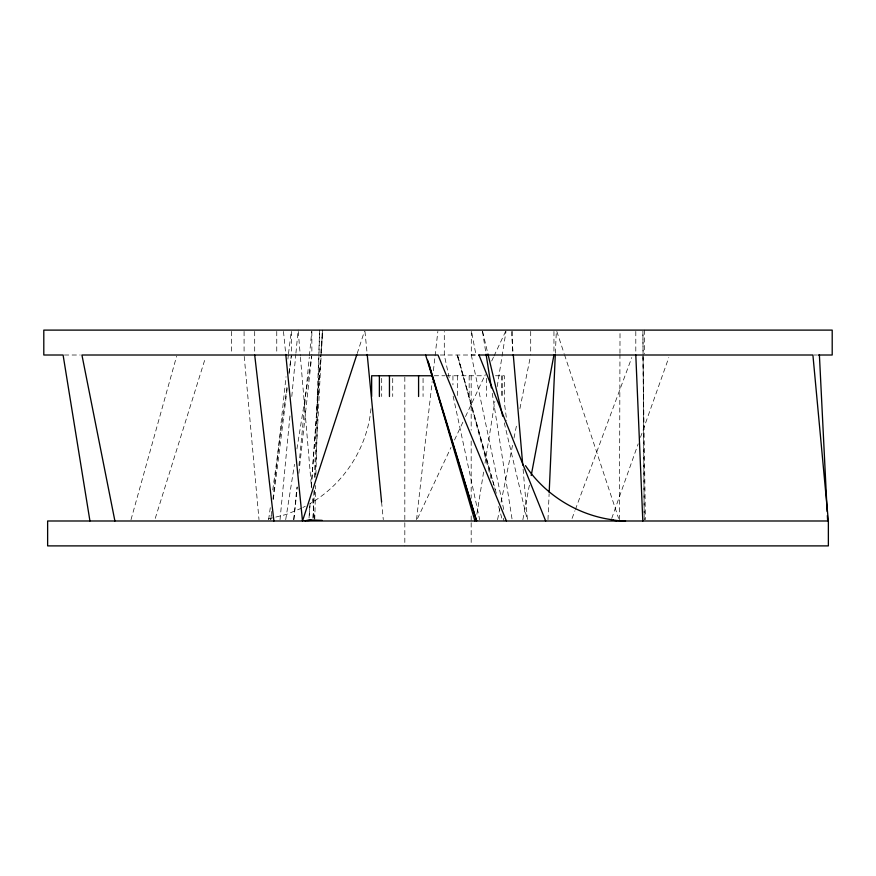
<?xml version="1.0" encoding="UTF-8"?>
<svg xmlns="http://www.w3.org/2000/svg" width="876" height="876" viewBox="0 0 876 876"><rect width="100%" height="100%" fill="white"/><g stroke="black" fill="none" stroke-linecap="round" stroke-linejoin="round"><path stroke-width="0.66" stroke-dasharray="4.38 3.29" d="M619.452 519.621L619.956 354.66M619.956 353.291L620.022 331.478M314.758 519.621L315.634 485.545M315.907 474.639L318.984 354.66M319.017 353.291L319.609 330.11L318.798 353.291M313.991 490.998L312.984 519.621L314.495 489.629M314.462 477.365L318.755 354.66M547.971 519.621L549.121 493.725M555.362 353.291L556.326 331.478M315.108 477.365L321.207 354.66M310.071 503.262L309.009 518.264L310.115 503.262M311.243 486.903L320.682 354.66M320.78 353.291L322.434 330.11L321.284 353.291L322.795 331.478M311.33 486.903L321.087 354.66M280.035 519.632L290.12 414.041M291.796 396.445L295.803 354.484M295.935 353.127L298.136 330.11M293.788 519.632L296.887 487.144M298.957 465.485L309.283 357.189M309.414 355.831L311.736 331.467M370.975 408.698C367.449 447.691 343.918 484.023 310.071 503.59M271.626 511.464L270.75 519.632L271.626 512.898M272.94 499.221L286.025 376.757M287.908 359.072L288.346 354.988M293.81 519.632L297.391 486.979M298.88 473.368L311.714 356.368L296.635 450.822M416.538 519.632L432.175 381.553M433.401 370.723L434.934 357.189M435.087 355.831L437.847 331.467M288.511 353.685L291.259 331.424M273.312 499.397L287.361 387.4M289.047 373.899L291.423 355.01M268.636 519.643L270.498 506.142M272.743 489.958L286.934 387.4M288.992 372.552L291.237 356.357M285.707 519.643L294.5 464.313M476.862 514.267L483.716 471.255M485.008 463.185L494.863 401.361M497.218 386.568L506 331.457M522.873 519.654L529.443 484.844M497.568 519.654L499.725 508.945M501.072 502.255L512.657 444.69M514.004 438L516.971 423.272M519.928 408.555L530.44 356.346M131.006 519.676L176.591 356.324M155.249 518.395L205.488 357.605M357.2 353.488L364.405 331.413M611.722 518.417L638.199 443.793M640.487 437.354L668.793 357.583M572.072 518.439L574.919 510.774M575.39 509.503L631.782 357.561M417.513 518.603L450.998 447.439M454.491 440.026L463.207 421.498M465.528 416.56L485.293 374.578M491.688 360.989L493.429 357.288M494.009 356.05L505.638 331.347M302.877 507.511L305.286 506.229M301.662 508.157L286.507 514.387L267.946 519.041M471.299 331.424L471.299 355.01L475.986 354.999L471.54 331.424M64.408 355.01L80.22 355.01M440.289 355.01L477.716 355.01M814.034 355.01L816.76 355.01M434.233 375.76L444.975 375.76M446.3 375.76L485.216 375.76M495.498 375.76L504.346 375.76L504.62 404.646L506.766 420.787M556.818 331.413L564.111 353.488M564.538 354.78L618.587 518.395M457.108 355.01L495.181 489.618M496.298 493.33L457.48 355.01L491.129 478.833M503.317 518.351L504.05 520.99M498.652 506.503L502.233 519.676M482.599 331.435L487.625 352.645M504.291 422.9L527.232 519.665M449.147 377.589L444.296 355.01L444.296 331.424M453.144 396.171L479.676 519.665M471.299 355.01L504.171 511.617M482.49 331.457L486.092 354.309M492.235 393.291L512.351 520.99M314.451 518.417L312.217 496.09M283.474 331.467L285.653 353.127M364.964 331.467L367.077 353.127M381.586 502.036L383.294 519.632M244.218 356.368L259 519.632M511.288 331.478L513.161 353.291M523.103 469.186L527.429 519.621M298.245 331.478L300.326 355.963M300.435 357.32L311.517 487.921M642.94 356.368L645.426 519.632M643.072 355.01L644.188 519.632L642.918 331.424L643.061 353.696M644.342 330.11L644.342 353.696M635.801 331.424L635.801 353.696M553.95 331.424L553.95 353.696M530.703 331.424L530.703 355.01M512.351 331.424L512.351 353.696M502.693 375.76L502.693 396.51M501.488 375.76L501.488 396.51M486.552 378.355L486.552 396.51M471.178 375.76L471.178 430.204M471.178 441.088L471.178 498.247M471.178 515.942L471.178 521.384M471.178 522.753L471.178 544.522M469.164 375.76L469.164 396.51M457.414 375.76L457.414 396.51M452.936 375.76L452.936 384.838M423.064 378.355L423.064 396.51M404.821 377.118L404.821 521.384M404.821 522.753L404.821 545.89M392.722 378.355L392.722 396.51M381.695 378.355L381.695 396.51M311.867 331.424L311.867 355.01M291.423 331.424L291.423 353.696M276.761 331.424L276.761 353.696M254.697 331.424L254.697 353.696M244.086 331.424L244.086 353.696M231.658 331.424L231.658 353.696"/><path stroke-width="1.31" d="M549.186 492.356L555.296 354.66M531.206 475.482L553.95 355.01M356.773 354.78L302.505 520.99L285.784 354.484M616.605 520.618L613.266 520.322L625.563 520.99M304.99 520.793L309.6 519.928L322.193 520.377M307.487 520.596L311.308 520.267M478.679 354.999L812.906 355.01L828.367 520.99L828.367 545.89L47.633 545.89L47.633 520.99L828.367 520.99M818.053 355.01L832.2 355.01L832.2 330.11L43.8 330.11L43.8 355.01L63.094 355.01L89.943 520.99M432.35 375.76L371.654 375.76L371.654 396.51M613.452 519.928C578.171 515.427 545.288 495.247 525.501 465.66M506.448 520.99L438 355.01L81.928 355.01L114.909 520.99M478.986 355.01L545.682 520.99M425.605 355.01L476.632 520.99L428.55 362.85M427.696 360.233L474.945 520.99M487.943 353.97L502.714 416.275M486.092 354.309L491.392 387.915M254.697 355.01L273.903 520.99M367.208 354.484L381.586 502.036M513.27 354.66L522.753 465.09M819.399 355.01L827.163 511.464M827.371 515.548L827.568 519.632M635.801 355.01L642.809 520.99M418.586 375.76L418.586 396.51M389.448 375.76L389.448 396.51M379.385 375.76L379.385 396.51"/></g></svg>
